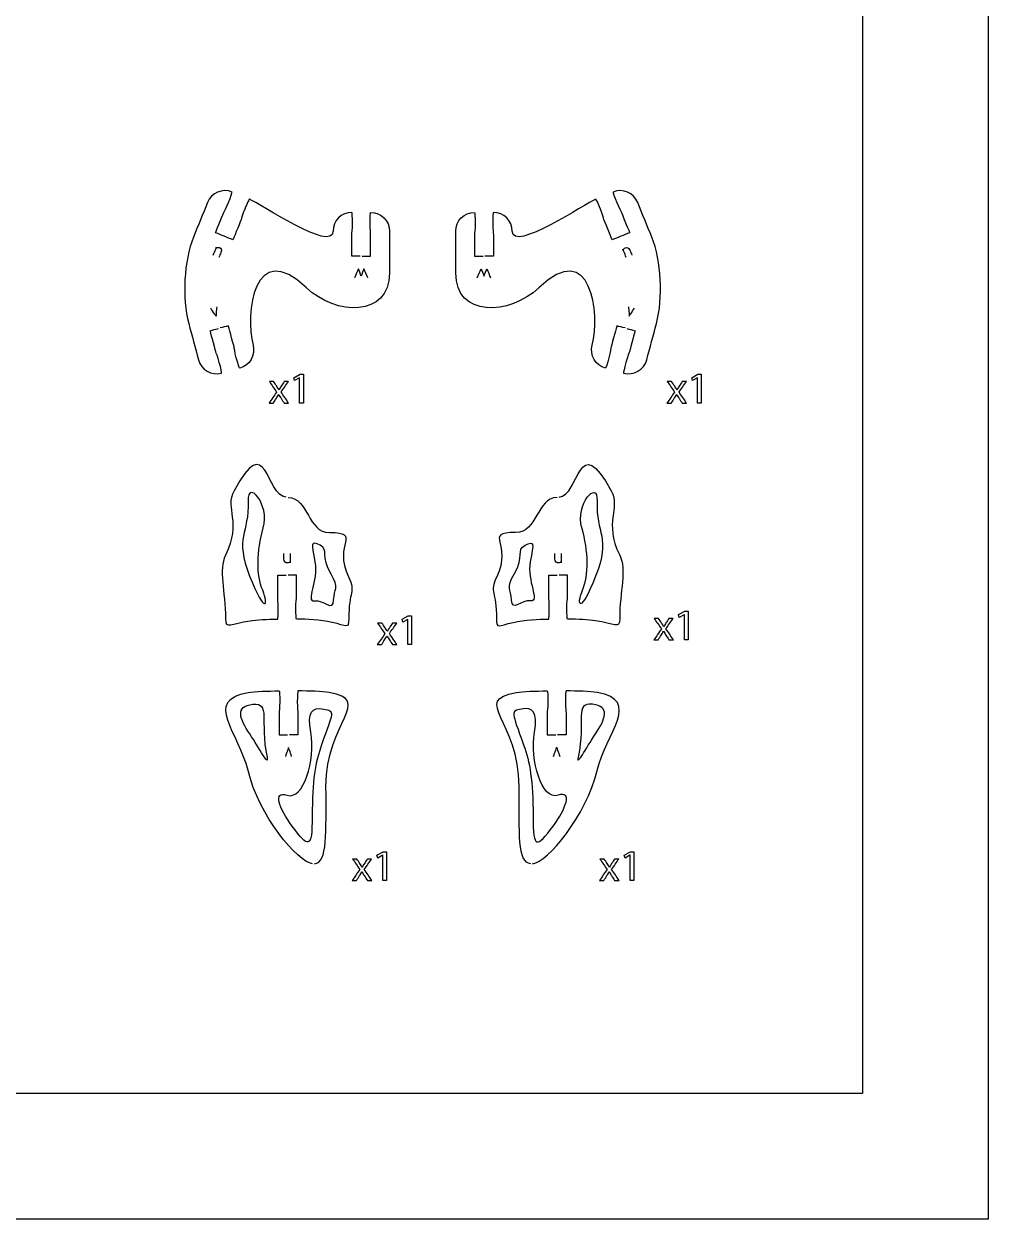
# Model space of a CAD drawing. Extents: x 0 to 1000, y 0 to 600.
# Drawn here: x 846.3 to 1000, y 0.1 to 190.5 of the extents above; entities that cross this region are included whole.
import ezdxf

# ---------------------------------------------------------------- set-up
doc = ezdxf.new("R2010")
doc.units = 0
doc.header["$MEASUREMENT"] = 0
doc.layers.add('DEFAULT', color=7, linetype='CONTINUOUS')

msp = doc.modelspace()

# ---------------------------------------------------------------- linework, layer by layer
at = {"layer": 'DEFAULT', "color": 250}
for points in [[(1000, 0.1), (0, 0.1), (0, 600.1), (1000, 600.1)], [(890.26, 134.12), (890.25, 134.12), (889.45, 133.69), (889.33, 134.16), (890.33, 134.7), (890.86, 134.7), (890.86, 130.11), (890.26, 130.11)], [(953.69, 134.12), (953.68, 134.12), (952.88, 133.69), (952.76, 134.16), (953.76, 134.7), (954.29, 134.7), (954.29, 130.11), (953.69, 130.11)], [(907.52, 95.65), (907.51, 95.65), (906.71, 95.22), (906.59, 95.69), (907.59, 96.23), (908.12, 96.23), (908.12, 91.64), (907.52, 91.64)], [(951.6, 96.4), (951.58, 96.4), (950.78, 95.97), (950.66, 96.44), (951.67, 96.98), (952.2, 96.98), (952.2, 92.39), (951.6, 92.39)], [(903.52, 58.07), (903.51, 58.07), (902.71, 57.63), (902.59, 58.11), (903.59, 58.64), (904.12, 58.64), (904.12, 54.06), (903.52, 54.06)], [(942.94, 58.07), (942.92, 58.07), (942.13, 57.63), (942.01, 58.11), (943.01, 58.64), (943.54, 58.64), (943.54, 54.06), (942.94, 54.06)]]:
    msp.add_lwpolyline(points, close=True, dxfattribs=at)
msp.add_lwpolyline([(349.41, 570.1), (980, 570.1), (980, 20.1), (203.84, 20.1), (203.84, 570.1), (223.83, 570.1)], dxfattribs=at)
at = {"layer": 'DEFAULT', "color": 1}
for points, knots in [([(899.94, 153.5), (899.49, 153.5), (899.04, 153.5), (898.59, 153.5), (898.59, 154.67), (898.59, 155.83), (898.59, 157), (898.59, 157.18), (898.69, 157.78), (898.69, 158.75), (898.69, 159.72), (898.65, 160.5), (898.59, 160.5), (896.93, 160.5), (895.59, 159.16), (895.59, 157.5), (895.59, 154), (883.81, 161.99), (882.27, 162.61), (882.22, 162.64), (881.89, 161.93), (881.53, 161.03), (881.16, 160.13), (881.02, 159.53), (880.96, 159.37), (880.63, 158.56), (879.64, 156.13), (879.64, 156.13), (878.72, 156.5), (877.79, 156.88), (876.86, 157.25), (876.86, 157.25), (877.85, 159.69), (878.18, 160.49), (878.24, 160.66), (878.57, 161.18), (878.93, 162.08), (879.29, 162.98), (879.55, 163.72), (879.49, 163.74), (877.95, 164.36), (876.21, 163.62), (875.59, 162.09), (874.84, 160.24), (874.09, 158.39), (873.34, 156.54), (871.82, 152.8), (871.51, 146.84), (872.6, 142.79), (873.12, 140.86), (873.63, 138.94), (874.15, 137.01), (874.58, 135.41), (876.22, 134.46), (877.82, 134.89), (877.88, 134.9), (877.72, 135.67), (877.47, 136.6), (877.22, 137.54), (876.96, 138.1), (876.92, 138.27), (876.69, 139.11), (876.01, 141.65), (876.01, 141.65), (876.45, 141.77), (876.88, 141.88), (877.32, 142)], [0, 0, 0, 0, 3.83, 3.83, 3.83, 13.75, 13.75, 13.75, 14.75, 14.75, 14.75, 15.75, 15.75, 15.75, 16.75, 16.75, 16.75, 17.75, 17.75, 17.75, 18.75, 18.75, 18.75, 19.75, 19.75, 19.75, 20.75, 20.75, 20.75, 29.251206, 29.251206, 29.251206, 30.251206, 30.251206, 30.251206, 31.251206, 31.251206, 31.251206, 32.251206, 32.251206, 32.251206, 33.251206, 33.251206, 33.251206, 50.212789, 50.212789, 50.212789, 51.212789, 51.212789, 51.212789, 68.17087, 68.17087, 68.17087, 69.17087, 69.17087, 69.17087, 70.17087, 70.17087, 70.17087, 71.17087, 71.17087, 71.17087, 72.17087, 72.17087, 72.17087, 76.001026, 76.001026, 76.001026, 76.001026]), ([(942.42, 142), (942.86, 141.88), (943.29, 141.77), (943.73, 141.65), (943.73, 141.65), (943.05, 139.11), (942.82, 138.27), (942.77, 138.1), (942.52, 137.54), (942.27, 136.6), (942.02, 135.67), (941.86, 134.9), (941.91, 134.89), (943.51, 134.46), (945.16, 135.41), (945.59, 137.01), (946.1, 138.94), (946.62, 140.86), (947.14, 142.79), (948.22, 146.84), (947.91, 152.8), (946.4, 156.54), (945.65, 158.39), (944.9, 160.24), (944.15, 162.09), (943.53, 163.62), (941.78, 164.36), (940.24, 163.74), (940.19, 163.72), (940.44, 162.98), (940.81, 162.08), (941.17, 161.18), (941.49, 160.66), (941.56, 160.49), (941.89, 159.69), (942.87, 157.25), (942.87, 157.25), (941.94, 156.88), (941.02, 156.5), (940.09, 156.13), (940.09, 156.13), (939.1, 158.56), (938.78, 159.37), (938.71, 159.53), (938.57, 160.13), (938.21, 161.03), (937.85, 161.93), (937.51, 162.64), (937.46, 162.61), (935.93, 161.99), (924.15, 154), (924.15, 157.5), (924.15, 159.16), (922.81, 160.5), (921.15, 160.5), (921.09, 160.5), (921.05, 159.72), (921.05, 158.75), (921.05, 157.78), (921.15, 157.18), (921.15, 157), (921.15, 155.83), (921.15, 154.67), (921.15, 153.5), (920.7, 153.5), (920.25, 153.5), (919.8, 153.5)], [0, 0, 0, 0, 3.820497, 3.820497, 3.820497, 4.820497, 4.820497, 4.820497, 5.820497, 5.820497, 5.820497, 6.820497, 6.820497, 6.820497, 7.820497, 7.820497, 7.820497, 24.778578, 24.778578, 24.778578, 25.778578, 25.778578, 25.778578, 42.740161, 42.740161, 42.740161, 43.740161, 43.740161, 43.740161, 44.740161, 44.740161, 44.740161, 45.740161, 45.740161, 45.740161, 46.740161, 46.740161, 46.740161, 55.241367, 55.241367, 55.241367, 56.241367, 56.241367, 56.241367, 57.241367, 57.241367, 57.241367, 58.241367, 58.241367, 58.241367, 59.241367, 59.241367, 59.241367, 60.241367, 60.241367, 60.241367, 61.241367, 61.241367, 61.241367, 62.241367, 62.241367, 62.241367, 72.161367, 72.161367, 72.161367, 75.981367, 75.981367, 75.981367, 75.981367]), ([(900.24, 153.5), (900.69, 153.5), (901.14, 153.5), (901.59, 153.5), (901.59, 154.67), (901.59, 155.83), (901.59, 157), (901.59, 157.18), (901.49, 157.78), (901.49, 158.75), (901.49, 159.72), (901.53, 160.5), (901.59, 160.5), (903.25, 160.5), (904.59, 159.16), (904.59, 157.5), (904.59, 155.28), (904.59, 153.06), (904.59, 150.84), (904.59, 143.72), (896, 144.05), (891.36, 148.49), (882.94, 156.54), (881.54, 144.2), (882.84, 139.34), (883.27, 137.74), (882.32, 136.1), (880.72, 135.67), (880.66, 135.67), (880.42, 136.4), (880.17, 137.33), (879.92, 138.26), (879.86, 138.88), (879.81, 139.05), (879.59, 139.89), (878.91, 142.43), (878.91, 142.43), (878.47, 142.31), (878.04, 142.19), (877.61, 142.08)], [0, 0, 0, 0, 3.82, 3.82, 3.82, 13.74, 13.74, 13.74, 14.74, 14.74, 14.74, 15.74, 15.74, 15.74, 16.74, 16.74, 16.74, 35.61, 35.61, 35.61, 36.61, 36.61, 36.61, 37.61, 37.61, 37.61, 38.61, 38.61, 38.61, 39.61, 39.61, 39.61, 40.61, 40.61, 40.61, 41.61, 41.61, 41.61, 45.430497, 45.430497, 45.430497, 45.430497]), ([(942.13, 142.08), (941.7, 142.19), (941.26, 142.31), (940.83, 142.43), (940.83, 142.43), (940.15, 139.89), (939.92, 139.05), (939.88, 138.88), (939.82, 138.26), (939.57, 137.33), (939.32, 136.4), (939.07, 135.67), (939.02, 135.67), (937.41, 136.1), (936.46, 137.74), (936.9, 139.34), (938.2, 144.2), (936.79, 156.54), (928.38, 148.49), (923.74, 144.05), (915.15, 143.72), (915.15, 150.84), (915.15, 153.06), (915.15, 155.28), (915.15, 157.5), (915.15, 159.16), (916.49, 160.5), (918.15, 160.5), (918.2, 160.5), (918.25, 159.72), (918.25, 158.75), (918.25, 157.78), (918.15, 157.18), (918.15, 157), (918.15, 155.83), (918.15, 154.67), (918.15, 153.5), (918.6, 153.5), (919.05, 153.5), (919.5, 153.5)], [0, 0, 0, 0, 3.820497, 3.820497, 3.820497, 4.820497, 4.820497, 4.820497, 5.820497, 5.820497, 5.820497, 6.820497, 6.820497, 6.820497, 7.820497, 7.820497, 7.820497, 8.820497, 8.820497, 8.820497, 9.820497, 9.820497, 9.820497, 28.690497, 28.690497, 28.690497, 29.690497, 29.690497, 29.690497, 30.690497, 30.690497, 30.690497, 31.690497, 31.690497, 31.690497, 41.610497, 41.610497, 41.610497, 45.440497, 45.440497, 45.440497, 45.440497]), ([(888.12, 115.1), (884.82, 115.42), (885.08, 125.94), (879.81, 116.13), (878.24, 113.22), (881.1, 111.29), (878.45, 105.88), (877.28, 103.48), (878.45, 100.22), (878.45, 95.76), (878.45, 94.01), (879.28, 94.96), (882.36, 95.44), (883.4, 95.61), (885.1, 95.69), (886.77, 95.69), (886.83, 95.69), (886.87, 96.47), (886.87, 97.44), (886.87, 98.4), (886.77, 99.01), (886.77, 99.19), (886.77, 100.35), (886.77, 101.52), (886.77, 102.69), (887.22, 102.69), (887.67, 102.69), (888.12, 102.69)], [0, 0, 0, 0, 1, 1, 1, 2, 2, 2, 3, 3, 3, 4, 4, 4, 5, 5, 5, 6, 6, 6, 7, 7, 7, 16.92, 16.92, 16.92, 20.74, 20.74, 20.74, 20.74]), ([(931.61, 115.1), (934.91, 115.41), (934.65, 125.95), (939.92, 116.13), (941.49, 113.22), (938.64, 111.29), (941.28, 105.88), (942.46, 103.48), (941.28, 100.22), (941.28, 95.76), (941.28, 94.01), (940.45, 94.96), (937.38, 95.44), (936.33, 95.61), (934.64, 95.69), (932.96, 95.69), (932.91, 95.69), (932.86, 96.47), (932.86, 97.44), (932.86, 98.4), (932.96, 99.01), (932.96, 99.19), (932.96, 100.35), (932.96, 101.52), (932.96, 102.69), (932.51, 102.69), (932.07, 102.69), (931.62, 102.69)], [0, 0, 0, 0, 1, 1, 1, 2, 2, 2, 3, 3, 3, 4, 4, 4, 5, 5, 5, 6, 6, 6, 7, 7, 7, 16.92, 16.92, 16.92, 20.74, 20.74, 20.74, 20.74]), ([(888.42, 115.09), (891.73, 114.93), (891.54, 109.49), (895.03, 109.49), (900.35, 109.49), (895.44, 107.76), (898.09, 102.35), (899.26, 99.95), (898.09, 100.22), (898.09, 95.76), (898.09, 94.01), (897.81, 94.63), (895.45, 95.18), (893.5, 95.62), (891.44, 95.69), (889.77, 95.69), (889.72, 95.69), (889.67, 96.47), (889.67, 97.44), (889.67, 98.4), (889.77, 99.01), (889.77, 99.19), (889.77, 100.35), (889.77, 101.52), (889.77, 102.69), (889.32, 102.69), (888.87, 102.69), (888.42, 102.69)], [0, 0, 0, 0, 1, 1, 1, 2, 2, 2, 3, 3, 3, 4, 4, 4, 5, 5, 5, 6, 6, 6, 7, 7, 7, 16.92, 16.92, 16.92, 20.75, 20.75, 20.75, 20.75]), ([(931.31, 115.09), (928.01, 114.93), (928.2, 109.49), (924.7, 109.49), (919.38, 109.49), (924.29, 107.76), (921.65, 102.35), (920.47, 99.95), (921.65, 100.22), (921.65, 95.76), (921.65, 94.01), (921.92, 94.63), (924.28, 95.18), (926.24, 95.62), (928.29, 95.69), (929.97, 95.69), (930.02, 95.69), (930.06, 96.47), (930.06, 97.44), (930.06, 98.4), (929.97, 99.01), (929.97, 99.19), (929.97, 100.35), (929.97, 101.52), (929.97, 102.69), (930.42, 102.69), (930.87, 102.69), (931.32, 102.69)], [0, 0, 0, 0, 1, 1, 1, 2, 2, 2, 3, 3, 3, 4, 4, 4, 5, 5, 5, 6, 6, 6, 7, 7, 7, 16.92, 16.92, 16.92, 20.75, 20.75, 20.75, 20.75]), ([(892.34, 56.7), (889.95, 57.01), (883.76, 64.35), (882.05, 71.58), (880.63, 77.55), (874.87, 82.79), (882.04, 83.99), (883.18, 84.18), (885.22, 84.25), (887, 84.25), (887.06, 84.25), (887.1, 83.47), (887.1, 82.5), (887.1, 81.53), (887, 80.92), (887, 80.75), (887, 79.58), (887, 78.41), (887, 77.25), (887.45, 77.25), (887.9, 77.25), (888.35, 77.25)], [0, 0, 0, 0, 1, 1, 1, 2, 2, 2, 3, 3, 3, 4, 4, 4, 5, 5, 5, 14.92, 14.92, 14.92, 18.74, 18.74, 18.74, 18.74]), ([(892.64, 56.7), (894.75, 56.9), (894.47, 61.6), (894.47, 69.01), (894.47, 79.45), (902.13, 82.79), (894.96, 83.99), (893.83, 84.18), (891.78, 84.25), (890, 84.25), (889.95, 84.25), (889.9, 83.47), (889.9, 82.5), (889.9, 81.53), (890, 80.92), (890, 80.75), (890, 79.58), (890, 78.41), (890, 77.25), (889.55, 77.25), (889.1, 77.25), (888.65, 77.25)], [0, 0, 0, 0, 1, 1, 1, 2, 2, 2, 3, 3, 3, 4, 4, 4, 5, 5, 5, 14.92, 14.92, 14.92, 18.75, 18.75, 18.75, 18.75]), ([(927.1, 56.7), (924.99, 56.9), (925.26, 61.6), (925.26, 69.01), (925.26, 79.45), (917.61, 82.79), (924.78, 83.99), (925.91, 84.18), (927.95, 84.25), (929.73, 84.25), (929.79, 84.25), (929.83, 83.47), (929.83, 82.5), (929.83, 81.53), (929.73, 80.92), (929.73, 80.75), (929.73, 79.58), (929.73, 78.41), (929.73, 77.25), (930.18, 77.25), (930.63, 77.25), (931.09, 77.25)], [0, 0, 0, 0, 1, 1, 1, 2, 2, 2, 3, 3, 3, 4, 4, 4, 5, 5, 5, 14.92, 14.92, 14.92, 18.75, 18.75, 18.75, 18.75]), ([(927.4, 56.7), (929.78, 57.01), (935.98, 64.35), (937.69, 71.58), (939.1, 77.55), (944.86, 82.79), (937.69, 83.99), (936.56, 84.18), (934.51, 84.25), (932.73, 84.25), (932.68, 84.25), (932.63, 83.47), (932.63, 82.5), (932.63, 81.53), (932.73, 80.92), (932.73, 80.75), (932.73, 79.58), (932.73, 78.41), (932.73, 77.25), (932.28, 77.25), (931.83, 77.25), (931.38, 77.25)], [0, 0, 0, 0, 1, 1, 1, 2, 2, 2, 3, 3, 3, 4, 4, 4, 5, 5, 5, 14.92, 14.92, 14.92, 18.74, 18.74, 18.74, 18.74])]:
    msp.add_open_spline(points, degree=3, knots=knots, dxfattribs=at)
at = {"layer": 'DEFAULT', "color": 250}
for points, knots in [([(876.5, 153.68), (876.63, 154.01), (876.77, 154.33), (876.9, 154.66), (876.95, 154.8), (877, 154.92), (877.03, 155.03)], [0, 0, 0, 0, 2.991765, 2.991765, 2.991765, 3.991765, 3.991765, 3.991765, 3.991765]), ([(876.96, 154.81), (877.06, 154.89), (877.26, 154.97), (877.5, 154.88), (877.71, 154.79), (877.92, 154.57), (877.73, 154.1), (877.62, 153.84), (877.52, 153.58), (877.41, 153.31)], [0, 0, 0, 0, 1, 1, 1, 2, 2, 2, 4.40589, 4.40589, 4.40589, 4.40589]), ([(942.33, 153.31), (942.2, 153.64), (942.06, 153.97), (941.93, 154.29), (941.88, 154.43), (941.82, 154.55), (941.77, 154.65)], [0, 0, 0, 0, 2.991765, 2.991765, 2.991765, 3.991765, 3.991765, 3.991765, 3.991765]), ([(941.87, 154.44), (941.89, 154.57), (941.98, 154.77), (942.22, 154.87), (942.43, 154.95), (942.73, 154.94), (942.92, 154.47), (943.02, 154.21), (943.13, 153.94), (943.24, 153.68)], [0, 0, 0, 0, 1, 1, 1, 2, 2, 2, 4.40589, 4.40589, 4.40589, 4.40589]), ([(901.14, 150.07), (900.94, 150.55), (900.73, 151.04), (900.52, 151.52), (900.52, 151.52), (900.12, 150.52), (900.08, 150.35), (900.04, 150.52), (899.63, 151.52), (899.63, 151.52), (899.43, 151.04), (899.23, 150.55), (899.04, 150.07)], [0, 0, 0, 0, 4.474268, 4.474268, 4.474268, 5.491268, 5.491268, 5.491268, 6.491268, 6.491268, 6.491268, 10.930926, 10.930926, 10.930926, 10.930926]), ([(918.59, 150.07), (918.8, 150.55), (919.01, 151.04), (919.21, 151.52), (919.21, 151.52), (919.62, 150.52), (919.66, 150.35), (919.69, 150.52), (920.11, 151.52), (920.11, 151.52), (920.31, 151.04), (920.51, 150.55), (920.7, 150.07)], [0, 0, 0, 0, 4.474268, 4.474268, 4.474268, 5.491268, 5.491268, 5.491268, 6.491268, 6.491268, 6.491268, 10.930926, 10.930926, 10.930926, 10.930926]), ([(877.05, 145.47), (877.02, 145.13), (877, 144.78), (876.97, 144.43), (876.96, 144.27), (876.95, 144.11), (876.95, 143.97), (876.95, 143.97), (876.95, 143.96), (876.94, 143.96), (876.87, 144.09), (876.78, 144.22), (876.68, 144.36), (876.49, 144.64), (876.3, 144.93), (876.1, 145.22)], [0, 0, 0, 0, 2.948145, 2.948145, 2.948145, 3.948145, 3.948145, 3.948145, 3.979194, 3.979194, 3.979194, 4.979194, 4.979194, 4.979194, 7.924156, 7.924156, 7.924156, 7.924156]), ([(942.69, 145.47), (942.71, 145.13), (942.74, 144.78), (942.77, 144.43), (942.78, 144.27), (942.79, 144.11), (942.79, 143.97), (942.79, 143.97), (942.79, 143.96), (942.8, 143.96), (942.87, 144.09), (942.96, 144.22), (943.05, 144.36), (943.25, 144.64), (943.44, 144.93), (943.64, 145.22)], [0, 0, 0, 0, 2.948145, 2.948145, 2.948145, 3.948145, 3.948145, 3.948145, 3.978229, 3.978229, 3.978229, 4.978229, 4.978229, 4.978229, 7.923191, 7.923191, 7.923191, 7.923191]), ([(886.13, 133.53), (886.3, 133.28), (886.46, 133.04), (886.62, 132.79), (886.75, 132.6), (886.85, 132.43), (886.97, 132.24), (886.97, 132.24), (886.98, 132.24), (886.99, 132.24), (887.1, 132.44), (887.21, 132.62), (887.33, 132.8), (887.49, 133.04), (887.65, 133.28), (887.81, 133.53), (888.03, 133.53), (888.25, 133.53), (888.48, 133.53), (888.09, 132.98), (887.7, 132.43), (887.31, 131.88), (887.71, 131.29), (888.11, 130.7), (888.51, 130.11), (888.28, 130.11), (888.04, 130.11), (887.81, 130.11), (887.64, 130.37), (887.47, 130.62), (887.3, 130.88), (887.17, 131.08), (887.06, 131.27), (886.94, 131.47), (886.93, 131.47), (886.93, 131.47), (886.92, 131.47), (886.81, 131.27), (886.69, 131.08), (886.56, 130.88), (886.4, 130.62), (886.23, 130.37), (886.07, 130.11), (885.84, 130.11), (885.61, 130.11), (885.39, 130.11), (885.79, 130.69), (886.19, 131.27), (886.6, 131.85), (886.21, 132.41), (885.83, 132.97), (885.44, 133.53), (885.67, 133.53), (885.9, 133.53), (886.13, 133.53)], [0, 0, 0, 0, 2.49671, 2.49671, 2.49671, 3.49671, 3.49671, 3.49671, 3.55771, 3.55771, 3.55771, 4.55771, 4.55771, 4.55771, 7.027536, 7.027536, 7.027536, 8.928536, 8.928536, 8.928536, 14.656395, 14.656395, 14.656395, 20.703708, 20.703708, 20.703708, 22.703708, 22.703708, 22.703708, 25.306784, 25.306784, 25.306784, 26.306784, 26.306784, 26.306784, 26.346784, 26.346784, 26.346784, 27.346784, 27.346784, 27.346784, 29.938996, 29.938996, 29.938996, 31.877996, 31.877996, 31.877996, 37.897979, 37.897979, 37.897979, 43.663001, 43.663001, 43.663001, 45.623001, 45.623001, 45.623001, 45.623001]), ([(949.56, 133.53), (949.73, 133.28), (949.89, 133.04), (950.05, 132.79), (950.18, 132.6), (950.28, 132.43), (950.4, 132.24), (950.4, 132.24), (950.41, 132.24), (950.42, 132.24), (950.53, 132.44), (950.64, 132.62), (950.76, 132.8), (950.92, 133.04), (951.08, 133.28), (951.24, 133.53), (951.46, 133.53), (951.68, 133.53), (951.91, 133.53), (951.52, 132.98), (951.13, 132.43), (950.74, 131.88), (951.14, 131.29), (951.54, 130.7), (951.94, 130.11), (951.71, 130.11), (951.47, 130.11), (951.24, 130.11), (951.07, 130.37), (950.9, 130.62), (950.74, 130.88), (950.6, 131.08), (950.49, 131.27), (950.37, 131.47), (950.36, 131.47), (950.36, 131.47), (950.35, 131.47), (950.24, 131.27), (950.12, 131.08), (949.99, 130.88), (949.83, 130.62), (949.66, 130.37), (949.5, 130.11), (949.27, 130.11), (949.04, 130.11), (948.82, 130.11), (949.22, 130.69), (949.62, 131.27), (950.03, 131.85), (949.64, 132.41), (949.26, 132.97), (948.87, 133.53), (949.1, 133.53), (949.33, 133.53), (949.56, 133.53)], [0, 0, 0, 0, 2.49671, 2.49671, 2.49671, 3.49671, 3.49671, 3.49671, 3.55771, 3.55771, 3.55771, 4.55771, 4.55771, 4.55771, 7.027536, 7.027536, 7.027536, 8.928536, 8.928536, 8.928536, 14.656395, 14.656395, 14.656395, 20.703708, 20.703708, 20.703708, 22.703708, 22.703708, 22.703708, 25.306784, 25.306784, 25.306784, 26.306784, 26.306784, 26.306784, 26.346784, 26.346784, 26.346784, 27.346784, 27.346784, 27.346784, 29.938996, 29.938996, 29.938996, 31.877996, 31.877996, 31.877996, 37.897979, 37.897979, 37.897979, 43.663001, 43.663001, 43.663001, 45.623001, 45.623001, 45.623001, 45.623001]), ([(888.75, 104.92), (888.69, 104.8), (888.53, 104.65), (888.27, 104.65), (888.05, 104.65), (887.77, 104.78), (887.77, 105.29), (887.77, 105.57), (887.77, 105.85), (887.77, 106.13)], [0, 0, 0, 0, 1, 1, 1, 2, 2, 2, 4.405, 4.405, 4.405, 4.405]), ([(888.75, 106.13), (888.75, 105.78), (888.75, 105.43), (888.75, 105.08), (888.75, 104.93), (888.76, 104.8), (888.77, 104.68)], [0, 0, 0, 0, 2.992, 2.992, 2.992, 3.992, 3.992, 3.992, 3.992]), ([(931.95, 104.92), (931.88, 104.8), (931.73, 104.65), (931.47, 104.65), (931.24, 104.65), (930.97, 104.78), (930.97, 105.29), (930.97, 105.57), (930.97, 105.85), (930.97, 106.13)], [0, 0, 0, 0, 1, 1, 1, 2, 2, 2, 4.405, 4.405, 4.405, 4.405]), ([(931.95, 106.13), (931.95, 105.78), (931.95, 105.43), (931.95, 105.08), (931.95, 104.93), (931.95, 104.8), (931.96, 104.68)], [0, 0, 0, 0, 2.992, 2.992, 2.992, 3.992, 3.992, 3.992, 3.992]), ([(947.47, 95.81), (947.63, 95.56), (947.79, 95.32), (947.96, 95.07), (948.08, 94.88), (948.19, 94.71), (948.3, 94.51), (948.31, 94.51), (948.32, 94.51), (948.32, 94.51), (948.44, 94.72), (948.55, 94.9), (948.66, 95.08), (948.82, 95.32), (948.98, 95.56), (949.14, 95.81), (949.36, 95.81), (949.59, 95.81), (949.81, 95.81), (949.42, 95.26), (949.04, 94.71), (948.65, 94.16), (949.05, 93.57), (949.45, 92.98), (949.85, 92.39), (949.61, 92.39), (949.38, 92.39), (949.14, 92.39), (948.97, 92.65), (948.81, 92.9), (948.64, 93.16), (948.51, 93.36), (948.39, 93.55), (948.27, 93.75), (948.27, 93.75), (948.26, 93.75), (948.26, 93.75), (948.15, 93.55), (948.03, 93.36), (947.9, 93.16), (947.74, 92.9), (947.57, 92.65), (947.41, 92.39), (947.18, 92.39), (946.95, 92.39), (946.72, 92.39), (947.13, 92.97), (947.53, 93.55), (947.93, 94.13), (947.55, 94.69), (947.16, 95.25), (946.78, 95.81), (947.01, 95.81), (947.24, 95.81), (947.47, 95.81)], [0, 0, 0, 0, 2.49699, 2.49699, 2.49699, 3.49699, 3.49699, 3.49699, 3.55699, 3.55699, 3.55699, 4.55699, 4.55699, 4.55699, 7.025715, 7.025715, 7.025715, 8.926715, 8.926715, 8.926715, 14.654574, 14.654574, 14.654574, 20.703276, 20.703276, 20.703276, 22.704276, 22.704276, 22.704276, 25.307644, 25.307644, 25.307644, 26.307644, 26.307644, 26.307644, 26.347644, 26.347644, 26.347644, 27.347644, 27.347644, 27.347644, 29.940697, 29.940697, 29.940697, 31.881697, 31.881697, 31.881697, 37.903644, 37.903644, 37.903644, 43.669236, 43.669236, 43.669236, 45.630236, 45.630236, 45.630236, 45.630236]), ([(903.39, 95.05), (903.56, 94.81), (903.72, 94.56), (903.88, 94.32), (904.01, 94.13), (904.11, 93.95), (904.23, 93.76), (904.23, 93.76), (904.24, 93.76), (904.25, 93.76), (904.36, 93.97), (904.47, 94.14), (904.59, 94.33), (904.75, 94.57), (904.91, 94.81), (905.07, 95.05), (905.29, 95.05), (905.51, 95.05), (905.74, 95.05), (905.35, 94.5), (904.96, 93.95), (904.57, 93.4), (904.97, 92.81), (905.37, 92.23), (905.77, 91.64), (905.54, 91.64), (905.3, 91.64), (905.07, 91.64), (904.9, 91.89), (904.73, 92.15), (904.57, 92.41), (904.43, 92.6), (904.32, 92.8), (904.2, 93), (904.19, 93), (904.19, 93), (904.18, 93), (904.07, 92.8), (903.95, 92.61), (903.82, 92.41), (903.66, 92.15), (903.5, 91.89), (903.33, 91.64), (903.1, 91.64), (902.87, 91.64), (902.65, 91.64), (903.05, 92.22), (903.46, 92.8), (903.86, 93.38), (903.47, 93.94), (903.09, 94.5), (902.7, 95.05), (902.93, 95.05), (903.16, 95.05), (903.39, 95.05)], [0, 0, 0, 0, 2.497543, 2.497543, 2.497543, 3.497543, 3.497543, 3.497543, 3.558543, 3.558543, 3.558543, 4.558543, 4.558543, 4.558543, 7.02837, 7.02837, 7.02837, 8.92937, 8.92937, 8.92937, 14.657228, 14.657228, 14.657228, 20.705368, 20.705368, 20.705368, 22.705368, 22.705368, 22.705368, 25.309282, 25.309282, 25.309282, 26.309282, 26.309282, 26.309282, 26.349282, 26.349282, 26.349282, 27.349282, 27.349282, 27.349282, 29.942335, 29.942335, 29.942335, 31.881335, 31.881335, 31.881335, 37.902139, 37.902139, 37.902139, 43.667162, 43.667162, 43.667162, 45.627162, 45.627162, 45.627162, 45.627162]), ([(888.99, 73.83), (888.88, 74.15), (888.76, 74.48), (888.65, 74.81), (888.59, 74.97), (888.54, 75.11), (888.51, 75.25), (888.5, 75.25), (888.5, 75.25), (888.5, 75.25), (888.46, 75.11), (888.41, 74.97), (888.35, 74.81), (888.24, 74.48), (888.12, 74.15), (888.01, 73.83)], [0, 0, 0, 0, 2.947859, 2.947859, 2.947859, 3.947859, 3.947859, 3.947859, 3.978859, 3.978859, 3.978859, 4.978859, 4.978859, 4.978859, 7.923109, 7.923109, 7.923109, 7.923109]), ([(930.74, 73.83), (930.86, 74.15), (930.97, 74.48), (931.09, 74.81), (931.14, 74.97), (931.19, 75.11), (931.23, 75.25), (931.23, 75.25), (931.23, 75.25), (931.24, 75.25), (931.28, 75.11), (931.33, 74.97), (931.39, 74.81), (931.5, 74.48), (931.61, 74.15), (931.72, 73.83)], [0, 0, 0, 0, 2.947859, 2.947859, 2.947859, 3.947859, 3.947859, 3.947859, 3.978859, 3.978859, 3.978859, 4.978859, 4.978859, 4.978859, 7.923109, 7.923109, 7.923109, 7.923109]), ([(899.39, 57.47), (899.56, 57.23), (899.72, 56.98), (899.88, 56.74), (900.01, 56.55), (900.11, 56.37), (900.23, 56.18), (900.23, 56.18), (900.24, 56.18), (900.25, 56.18), (900.36, 56.39), (900.47, 56.56), (900.59, 56.75), (900.75, 56.99), (900.91, 57.23), (901.07, 57.47), (901.29, 57.47), (901.51, 57.47), (901.74, 57.47), (901.35, 56.92), (900.96, 56.37), (900.57, 55.82), (900.97, 55.23), (901.37, 54.65), (901.77, 54.06), (901.54, 54.06), (901.3, 54.06), (901.07, 54.06), (900.9, 54.31), (900.73, 54.57), (900.57, 54.83), (900.43, 55.02), (900.32, 55.21), (900.2, 55.42), (900.19, 55.42), (900.19, 55.42), (900.18, 55.42), (900.07, 55.21), (899.95, 55.03), (899.82, 54.83), (899.66, 54.57), (899.5, 54.31), (899.33, 54.06), (899.1, 54.06), (898.87, 54.06), (898.65, 54.06), (899.05, 54.64), (899.46, 55.22), (899.86, 55.8), (899.47, 56.36), (899.09, 56.92), (898.7, 57.47), (898.93, 57.47), (899.16, 57.47), (899.39, 57.47)], [0, 0, 0, 0, 2.49699, 2.49699, 2.49699, 3.49699, 3.49699, 3.49699, 3.55699, 3.55699, 3.55699, 4.55699, 4.55699, 4.55699, 7.025715, 7.025715, 7.025715, 8.926715, 8.926715, 8.926715, 14.654574, 14.654574, 14.654574, 20.703276, 20.703276, 20.703276, 22.704276, 22.704276, 22.704276, 25.307644, 25.307644, 25.307644, 26.307644, 26.307644, 26.307644, 26.347644, 26.347644, 26.347644, 27.347644, 27.347644, 27.347644, 29.940697, 29.940697, 29.940697, 31.881697, 31.881697, 31.881697, 37.903644, 37.903644, 37.903644, 43.669236, 43.669236, 43.669236, 45.630236, 45.630236, 45.630236, 45.630236]), ([(938.81, 57.47), (938.97, 57.23), (939.14, 56.98), (939.3, 56.74), (939.42, 56.55), (939.53, 56.37), (939.64, 56.18), (939.65, 56.18), (939.66, 56.18), (939.66, 56.18), (939.78, 56.39), (939.89, 56.56), (940, 56.75), (940.16, 56.99), (940.32, 57.23), (940.48, 57.47), (940.71, 57.47), (940.93, 57.47), (941.15, 57.47), (940.77, 56.92), (940.38, 56.37), (939.99, 55.82), (940.39, 55.23), (940.79, 54.65), (941.19, 54.06), (940.95, 54.06), (940.72, 54.06), (940.48, 54.06), (940.32, 54.31), (940.15, 54.57), (939.98, 54.83), (939.85, 55.02), (939.74, 55.21), (939.62, 55.42), (939.61, 55.42), (939.61, 55.42), (939.6, 55.42), (939.49, 55.21), (939.37, 55.03), (939.24, 54.83), (939.08, 54.57), (938.91, 54.31), (938.75, 54.06), (938.52, 54.06), (938.29, 54.06), (938.06, 54.06), (938.47, 54.64), (938.87, 55.22), (939.28, 55.8), (938.89, 56.36), (938.5, 56.92), (938.12, 57.47), (938.35, 57.47), (938.58, 57.47), (938.81, 57.47)], [0, 0, 0, 0, 2.49699, 2.49699, 2.49699, 3.49699, 3.49699, 3.49699, 3.55699, 3.55699, 3.55699, 4.55699, 4.55699, 4.55699, 7.025715, 7.025715, 7.025715, 8.926715, 8.926715, 8.926715, 14.654574, 14.654574, 14.654574, 20.703276, 20.703276, 20.703276, 22.704276, 22.704276, 22.704276, 25.307644, 25.307644, 25.307644, 26.307644, 26.307644, 26.307644, 26.347644, 26.347644, 26.347644, 27.347644, 27.347644, 27.347644, 29.940697, 29.940697, 29.940697, 31.881697, 31.881697, 31.881697, 37.903644, 37.903644, 37.903644, 43.669236, 43.669236, 43.669236, 45.630236, 45.630236, 45.630236, 45.630236])]:
    msp.add_open_spline(points, degree=3, knots=knots, dxfattribs=at)
at = {"layer": 'DEFAULT', "color": 5}
for points, knots in [([(882.06, 114.49), (881.94, 118.06), (885.56, 113.98), (884.48, 110.24), (883.41, 106.51), (883.36, 102.69), (884.38, 100.28), (885.4, 97.87), (884.77, 96.3), (882.3, 102.53), (879.83, 108.75), (882.24, 109.33), (882.06, 114.49)], [0, 0, 0, 0, 1, 1, 1, 2, 2, 2, 3, 3, 3, 4, 4, 4, 4]), ([(937.67, 114.49), (937.8, 118.06), (934.17, 113.98), (935.25, 110.24), (936.33, 106.51), (936.38, 102.69), (935.36, 100.28), (934.33, 97.87), (934.96, 96.3), (937.43, 102.52), (939.91, 108.75), (937.49, 109.33), (937.67, 114.49)], [0, 0, 0, 0, 1, 1, 1, 2, 2, 2, 3, 3, 3, 4, 4, 4, 4]), ([(885.08, 73.68), (883.85, 79.7), (885.71, 82.37), (882.81, 82.12), (879.9, 81.87), (880.73, 79.72), (882.31, 77.39), (883.89, 75.06), (885.41, 72.06), (885.08, 73.68)], [0, 0, 0, 0, 1, 1, 1, 2, 2, 2, 3, 3, 3, 3]), ([(934.66, 73.68), (935.88, 79.71), (934.02, 82.37), (936.93, 82.12), (939.83, 81.87), (939, 79.72), (937.42, 77.39), (935.85, 75.06), (934.33, 72.06), (934.66, 73.68)], [0, 0, 0, 0, 1, 1, 1, 2, 2, 2, 3, 3, 3, 3])]:
    msp.add_open_spline(points, degree=3, knots=knots, dxfattribs=at)
at = {"layer": 'DEFAULT', "color": 3}
for points, knots in [([(895.27, 102.85), (896.64, 100.58), (895.77, 100.61), (895.69, 98.7), (895.61, 96.8), (894.11, 98.79), (892.62, 98.62), (891.13, 98.46), (893.28, 101.79), (892.7, 104.81), (892.12, 107.84), (892.04, 108.24), (893.53, 107.45), (895.03, 106.67), (893.53, 105.76), (895.27, 102.85)], [0, 0, 0, 0, 1, 1, 1, 2, 2, 2, 3, 3, 3, 4, 4, 4, 5, 5, 5, 5]), ([(924.46, 102.86), (923.09, 100.59), (923.96, 100.62), (924.04, 98.71), (924.12, 96.8), (925.62, 98.79), (927.11, 98.62), (928.61, 98.46), (926.45, 101.79), (927.03, 104.81), (927.61, 107.84), (927.7, 108.24), (926.2, 107.46), (924.71, 106.68), (926.21, 105.76), (924.46, 102.86)], [0, 0, 0, 0, 1, 1, 1, 2, 2, 2, 3, 3, 3, 4, 4, 4, 5, 5, 5, 5]), ([(889.03, 62.78), (891.69, 59.21), (892.27, 58.95), (892.27, 64.27), (892.27, 70), (892.77, 72.9), (893.76, 75.67), (895.67, 81), (895.92, 81.04), (894.1, 81.37), (892.27, 81.7), (891.47, 80.93), (892.04, 77.68), (892.81, 73.22), (890.86, 66.73), (888.27, 67.63), (885.93, 68.45), (887.01, 65.5), (889.03, 62.78)], [0, 0, 0, 0, 1, 1, 1, 2, 2, 2, 3, 3, 3, 4, 4, 4, 5, 5, 5, 6, 6, 6, 6]), ([(930.71, 62.78), (928.05, 59.21), (927.47, 58.95), (927.47, 64.27), (927.47, 70), (926.96, 72.9), (925.97, 75.67), (924.06, 81), (923.81, 81.04), (925.64, 81.37), (927.46, 81.7), (928.26, 80.93), (927.7, 77.68), (926.93, 73.22), (928.87, 66.73), (931.47, 67.63), (933.81, 68.45), (932.73, 65.5), (930.71, 62.78)], [0, 0, 0, 0, 1, 1, 1, 2, 2, 2, 3, 3, 3, 4, 4, 4, 5, 5, 5, 6, 6, 6, 6])]:
    msp.add_open_spline(points, degree=3, knots=knots, dxfattribs=at)

doc.saveas('drawing.dxf')
